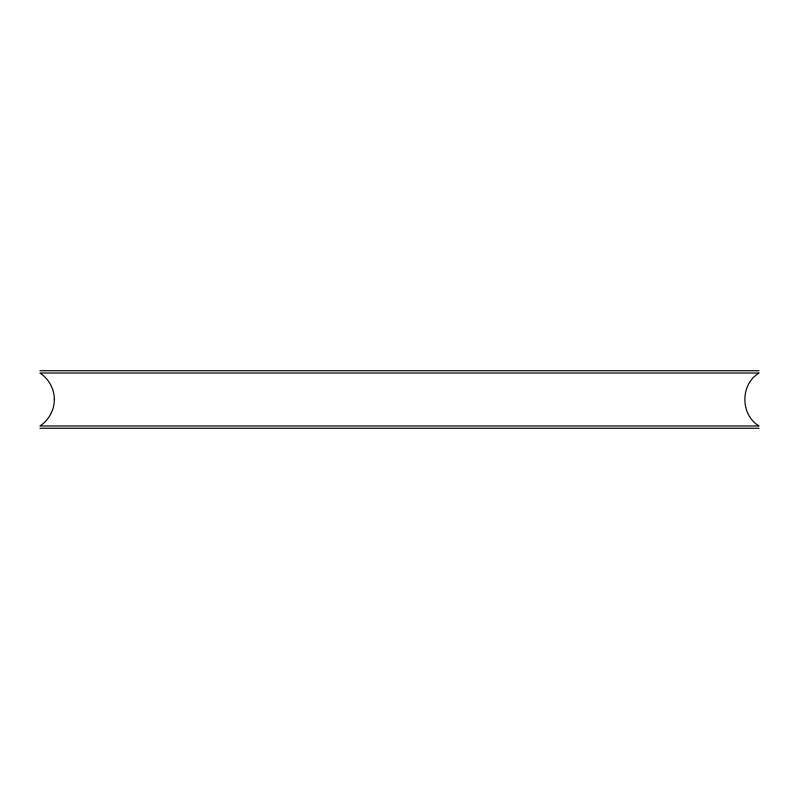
<?xml version="1.0" encoding="UTF-8"?>
<svg xmlns="http://www.w3.org/2000/svg" width="799" height="799" viewBox="0 0 799 799"><rect width="100%" height="100%" fill="white"/><g stroke="black" fill="none" stroke-linecap="round" stroke-linejoin="round"><path stroke-width="1.2" d="M39.95 370.736L759.05 370.736M39.95 428.264L759.05 428.264M54.332 399.5C54.372 410.007 48.789 420.284 39.95 425.967L759.05 425.967C740.144 414.751 740.144 384.249 759.05 373.033L39.95 373.033C48.789 378.716 54.372 388.993 54.332 399.5"/></g></svg>
